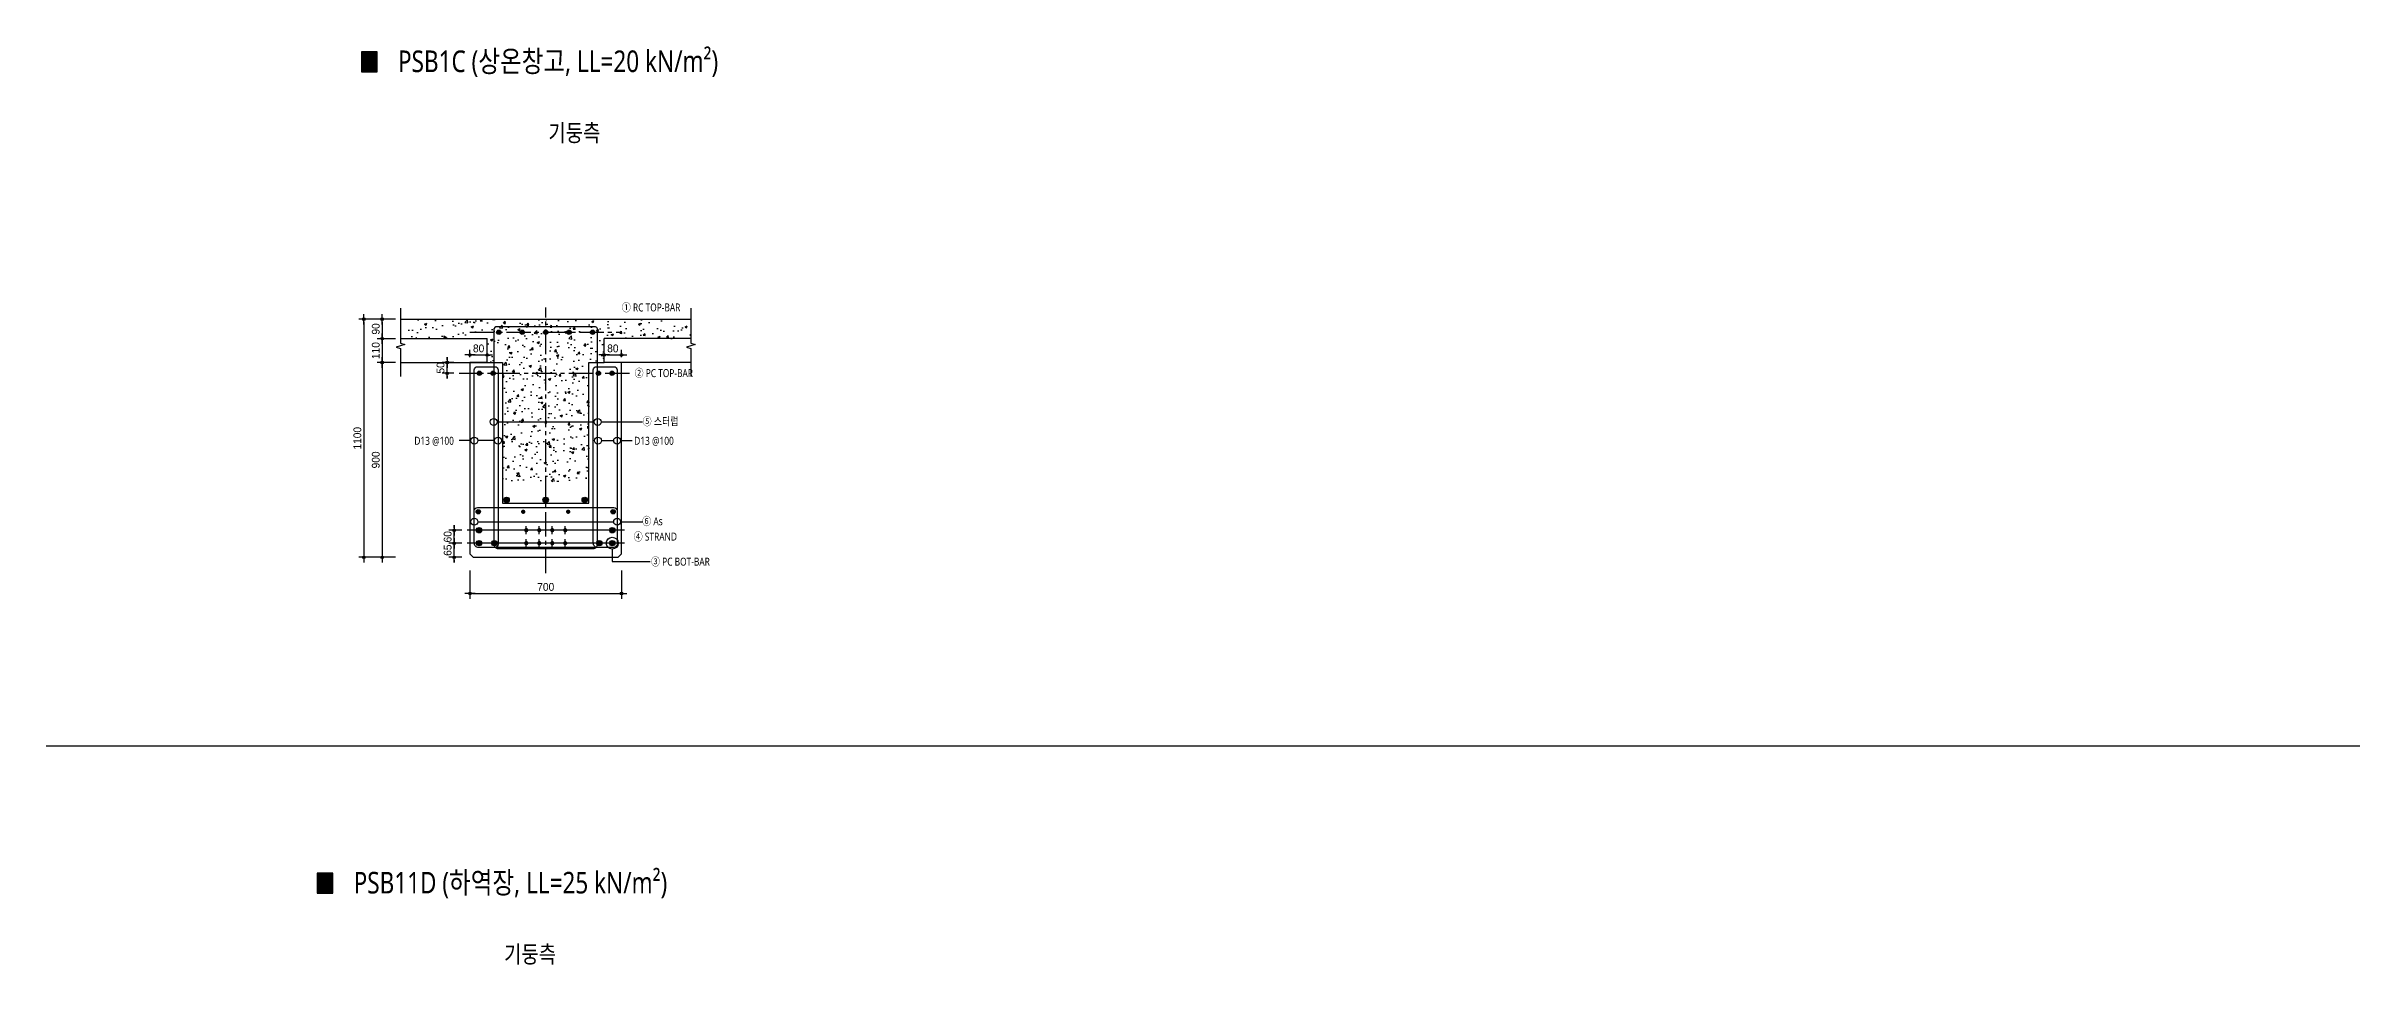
# Model space of a CAD drawing. Header units: millimetres. Extents: x 11948722 to 13111668, y -10771712 to -10232988.
# Drawn here: x 13100982 to 13111668, y -10485802 to -10481559 of the extents above; entities that cross this region are included whole.
import ezdxf
from ezdxf.enums import TextEntityAlignment as Align

# ---------------------------------------------------------------- set-up
doc = ezdxf.new("R2010")
doc.units = ezdxf.units.MM
doc.header["$LTSCALE"] = 150
doc.header["$MEASUREMENT"] = 0
for name, pattern in [('CEN', [6.2, 6, -0.1, 0, -0.1]), ('CENTER', [50.8, 31.75, -6.35, 6.35, -6.35]), ('CENTER2', [1.125, 0.75, -0.125, 0.125, -0.125]), ('HIDDEN', [2, 1, -1])]:
    doc.linetypes.add(name, pattern=pattern)
doc.layers.get('0').update_dxf_attribs({"linetype": 'CONTINUOUS'})
doc.layers.get('Defpoints').update_dxf_attribs({"color": 117, "linetype": 'CONTINUOUS'})
for name, color, linetype in [('0-TXT', 7, 'CONTINUOUS'), ('BAR', 3, 'CONTINUOUS'), ('CENT', 1, 'CEN'), ('CON-C', 2, 'CONTINUOUS'), ('DIM', 7, 'CONTINUOUS'), ('ETC', 8, 'CONTINUOUS'), ('FIN', 5, 'CONTINUOUS'), ('H', 2, 'HIDDEN'), ('SIT', 7, 'CONTINUOUS'), ('STRAND', 7, 'CENTER2'), ('TEXT', 3, 'CONTINUOUS')]:
    doc.layers.add(name, color=color, linetype=linetype)
doc.styles.get("Standard").update_dxf_attribs({"font": 'NanumGothic.ttf'})
doc.styles.add('돋움', font='')
doc.styles.get('돋움').set_extended_font_data('Dotum')
doc.linetypes.add('ZIGZAG', pattern='A,0.0001,-0.2,[131,ltypeshp.shx,S=0.2,R=0,X=-0.2,Y=0],-0.4,[131,ltypeshp.shx,S=0.2,R=180,X=0.2,Y=0],-0.2', length=0.8001)
doc.dimstyles.new('S_10', dxfattribs={"dimscale": 10, "dimtxt": 3, "dimasz": 1, "dimexe": 2, "dimexo": 2, "dimgap": 1, "dimtad": 1, "dimdec": 0, "dimzin": 0, "dimdsep": 46, "dimtxsty": '돋움', "dimblk1": 'DD', "dimblk2": 'DD', "dimsah": 1, "dimcen": 2.5, "dimdle": 8, "dimclrd": 256, "dimclre": 256, "dimclrt": 3, "dimadec": 0, "dimazin": 0, "dimtfac": 1, "dimtdec": 0, "dimtix": 1, "dimtmove": 2, "dimatfit": 3, "dimldrblk": 'DD', "dimfxl": 1, "dimtolj": 1, "dimtzin": 0, "dimarcsym": 0})

# ---------------------------------------------------------------- blocks, each defined once
blk = doc.blocks.new('DD')
blk.add_line((-2, 0), (2, 0))
for radius in [0.5, 0.25]:
    blk.add_circle((0, 0), radius)
blk = doc.blocks.new('*D1659')
at = {"layer": 'Defpoints', "color": 0, "ltscale": 1200}
for p in [(13102866, -10483795), (13102925, -10483795), (13102925, -10483855)]:
    blk.add_point(p, dxfattribs=at)
at = {"layer": 'DIM', "lineweight": -2}
for p, q in [((13102901, -10483795), (13102842, -10483795)), ((13102866, -10483783), (13102866, -10483771)), ((13102866, -10483855), (13102866, -10483795)), ((13102901, -10483855), (13102842, -10483855)), ((13102866, -10483867), (13102866, -10483879))]:
    blk.add_line(p, q, dxfattribs=at)
at = {"layer": 'DIM', "lineweight": -2, "ltscale": 1200, "xscale": 12, "yscale": 12, "zscale": 12}
for p, rotation in [((13102866, -10483795), 270), ((13102866, -10483855), 90)]:
    blk.add_blockref('DD', p, dxfattribs=dict(at, rotation=rotation))
at = {"layer": 'DIM', "ltscale": 1200, "insert": (13102836, -10483825), "char_height": 36, "attachment_point": 5, "rotation": 90, "style": '돋움'}
blk.add_mtext('\\A1;60', dxfattribs=at)
blk = doc.blocks.new('*D1660')
at = {"layer": 'Defpoints', "color": 0, "ltscale": 1200}
for p in [(13102866, -10483855), (13102925, -10483855), (13102925, -10483920)]:
    blk.add_point(p, dxfattribs=at)
at = {"layer": 'DIM', "lineweight": -2}
for p, q in [((13102866, -10483843), (13102866, -10483831)), ((13102901, -10483855), (13102842, -10483855)), ((13102901, -10483920), (13102842, -10483920)), ((13102866, -10483920), (13102866, -10483855)), ((13102866, -10483932), (13102866, -10483944))]:
    blk.add_line(p, q, dxfattribs=at)
at = {"layer": 'DIM', "lineweight": -2, "ltscale": 1200, "xscale": 12, "yscale": 12, "zscale": 12}
for p, rotation in [((13102866, -10483855), 270), ((13102866, -10483920), 90)]:
    blk.add_blockref('DD', p, dxfattribs=dict(at, rotation=rotation))
at = {"layer": 'DIM', "ltscale": 1200, "insert": (13102836, -10483887), "char_height": 36, "attachment_point": 5, "rotation": 90, "style": '돋움'}
blk.add_mtext('\\A1;65', dxfattribs=at)
blk = doc.blocks.new('*D1661')
at = {"layer": 'Defpoints', "color": 0, "ltscale": 1200}
for p in [(13102939, -10483957), (13103639, -10483957), (13103639, -10484087)]:
    blk.add_point(p, dxfattribs=at)
at = {"layer": 'DIM', "lineweight": -2}
for p, q in [((13102939, -10483981), (13102939, -10484111)), ((13103639, -10483981), (13103639, -10484111)), ((13102951, -10484087), (13103627, -10484087))]:
    blk.add_line(p, q, dxfattribs=at)
at = {"layer": 'DIM', "lineweight": -2, "ltscale": 1200, "xscale": 12, "yscale": 12, "zscale": 12, "rotation": 180}
blk.add_blockref('DD', (13102939, -10484087), dxfattribs=at)
at = {"layer": 'DIM', "lineweight": -2, "ltscale": 1200, "xscale": 12, "yscale": 12, "zscale": 12}
blk.add_blockref('DD', (13103639, -10484087), dxfattribs=at)
at = {"layer": 'DIM', "ltscale": 1200, "insert": (13103289, -10484057), "char_height": 36, "attachment_point": 5, "style": '돋움'}
blk.add_mtext('\\A1;700', dxfattribs=at)
blk = doc.blocks.new('*D1662')
at = {"layer": 'Defpoints', "color": 0, "ltscale": 1200}
for p in [(13102619, -10482820), (13102534, -10482910), (13102619, -10482910)]:
    blk.add_point(p, dxfattribs=at)
at = {"layer": 'DIM', "lineweight": -2}
for p, q in [((13102595, -10482820), (13102510, -10482820)), ((13102534, -10482832), (13102534, -10482898)), ((13102595, -10482910), (13102510, -10482910))]:
    blk.add_line(p, q, dxfattribs=at)
at = {"layer": 'DIM', "lineweight": -2, "ltscale": 1200, "xscale": 12, "yscale": 12, "zscale": 12}
for p, rotation in [((13102534, -10482820), 90), ((13102534, -10482910), 270)]:
    blk.add_blockref('DD', p, dxfattribs=dict(at, rotation=rotation))
at = {"layer": 'DIM', "ltscale": 1200, "insert": (13102504, -10482865), "char_height": 36, "attachment_point": 5, "rotation": 90, "style": '돋움'}
blk.add_mtext('\\A1;90', dxfattribs=at)
blk = doc.blocks.new('*D1663')
at = {"layer": 'Defpoints', "color": 0, "ltscale": 1200}
for p in [(13102619, -10483020), (13102534, -10483920), (13102619, -10483920)]:
    blk.add_point(p, dxfattribs=at)
at = {"layer": 'DIM', "lineweight": -2}
for p, q in [((13102595, -10483020), (13102510, -10483020)), ((13102534, -10483032), (13102534, -10483908)), ((13102595, -10483920), (13102510, -10483920))]:
    blk.add_line(p, q, dxfattribs=at)
at = {"layer": 'DIM', "lineweight": -2, "ltscale": 1200, "xscale": 12, "yscale": 12, "zscale": 12}
for p, rotation in [((13102534, -10483020), 90), ((13102534, -10483920), 270)]:
    blk.add_blockref('DD', p, dxfattribs=dict(at, rotation=rotation))
at = {"layer": 'DIM', "ltscale": 1200, "insert": (13102504, -10483470), "char_height": 36, "attachment_point": 5, "rotation": 90, "style": '돋움'}
blk.add_mtext('\\A1;900', dxfattribs=at)
blk = doc.blocks.new('*D1664')
at = {"layer": 'Defpoints', "color": 0, "ltscale": 1200}
for p in [(13102534, -10482820), (13102449, -10483920), (13102534, -10483920)]:
    blk.add_point(p, dxfattribs=at)
at = {"layer": 'DIM', "lineweight": -2}
for p, q in [((13102510, -10482820), (13102425, -10482820)), ((13102449, -10482832), (13102449, -10483908)), ((13102510, -10483920), (13102425, -10483920))]:
    blk.add_line(p, q, dxfattribs=at)
at = {"layer": 'DIM', "lineweight": -2, "ltscale": 1200, "xscale": 12, "yscale": 12, "zscale": 12}
for p, rotation in [((13102449, -10482820), 90), ((13102449, -10483920), 270)]:
    blk.add_blockref('DD', p, dxfattribs=dict(at, rotation=rotation))
at = {"layer": 'DIM', "ltscale": 1200, "insert": (13102419, -10483370), "char_height": 36, "attachment_point": 5, "rotation": 90, "style": '돋움'}
blk.add_mtext('\\A1;1100', dxfattribs=at)
blk = doc.blocks.new('*D1665')
at = {"layer": 'Defpoints', "color": 0, "ltscale": 1200}
for p in [(13102619, -10482910), (13102534, -10483020), (13102619, -10483020)]:
    blk.add_point(p, dxfattribs=at)
at = {"layer": 'DIM', "lineweight": -2}
for p, q in [((13102595, -10482910), (13102510, -10482910)), ((13102534, -10482922), (13102534, -10483008)), ((13102595, -10483020), (13102510, -10483020))]:
    blk.add_line(p, q, dxfattribs=at)
at = {"layer": 'DIM', "lineweight": -2, "ltscale": 1200, "xscale": 12, "yscale": 12, "zscale": 12}
for p, rotation in [((13102534, -10482910), 90), ((13102534, -10483020), 270)]:
    blk.add_blockref('DD', p, dxfattribs=dict(at, rotation=rotation))
at = {"layer": 'DIM', "ltscale": 1200, "insert": (13102504, -10482965), "char_height": 36, "attachment_point": 5, "rotation": 90, "style": '돋움'}
blk.add_mtext('\\A1;110', dxfattribs=at)
blk = doc.blocks.new('*D1666')
at = {"layer": 'Defpoints', "color": 0, "ltscale": 1200}
for p in [(13102834, -10483020), (13102889, -10483020), (13102889, -10483070)]:
    blk.add_point(p, dxfattribs=at)
at = {"layer": 'DIM', "lineweight": -2}
for p, q in [((13102865, -10483020), (13102810, -10483020)), ((13102865, -10483070), (13102810, -10483070)), ((13102834, -10483008), (13102834, -10482996)), ((13102834, -10483070), (13102834, -10483020)), ((13102834, -10483082), (13102834, -10483094))]:
    blk.add_line(p, q, dxfattribs=at)
at = {"layer": 'DIM', "lineweight": -2, "ltscale": 1200, "xscale": 12, "yscale": 12, "zscale": 12}
for p, rotation in [((13102834, -10483020), 270), ((13102834, -10483070), 90)]:
    blk.add_blockref('DD', p, dxfattribs=dict(at, rotation=rotation))
at = {"layer": 'DIM', "ltscale": 1200, "insert": (13102803, -10483045), "char_height": 36, "attachment_point": 5, "rotation": 90, "style": '돋움'}
blk.add_mtext('\\A1;50', dxfattribs=at)
blk = doc.blocks.new('*D1667')
at = {"layer": 'Defpoints', "color": 0, "ltscale": 1200}
for p in [(13103019, -10482985), (13102939, -10483020), (13103019, -10483020)]:
    blk.add_point(p, dxfattribs=at)
at = {"layer": 'DIM', "lineweight": -2}
for p, q in [((13102939, -10482996), (13102939, -10482961)), ((13102951, -10482985), (13103007, -10482985)), ((13103019, -10482996), (13103019, -10482961))]:
    blk.add_line(p, q, dxfattribs=at)
at = {"layer": 'DIM', "lineweight": -2, "ltscale": 1200, "xscale": 12, "yscale": 12, "zscale": 12, "rotation": 180}
blk.add_blockref('DD', (13102939, -10482985), dxfattribs=at)
at = {"layer": 'DIM', "lineweight": -2, "ltscale": 1200, "xscale": 12, "yscale": 12, "zscale": 12}
blk.add_blockref('DD', (13103019, -10482985), dxfattribs=at)
at = {"layer": 'DIM', "ltscale": 1200, "insert": (13102979, -10482955), "char_height": 36, "attachment_point": 5, "style": '돋움'}
blk.add_mtext('\\A1;80', dxfattribs=at)
blk = doc.blocks.new('*D1668')
at = {"layer": 'Defpoints', "color": 0, "ltscale": 1200}
for p in [(13103639, -10482985), (13103559, -10483020), (13103639, -10483020)]:
    blk.add_point(p, dxfattribs=at)
at = {"layer": 'DIM', "lineweight": -2}
for p, q in [((13103559, -10482996), (13103559, -10482961)), ((13103571, -10482985), (13103627, -10482985)), ((13103639, -10482996), (13103639, -10482961))]:
    blk.add_line(p, q, dxfattribs=at)
at = {"layer": 'DIM', "lineweight": -2, "ltscale": 1200, "xscale": 12, "yscale": 12, "zscale": 12, "rotation": 180}
blk.add_blockref('DD', (13103559, -10482985), dxfattribs=at)
at = {"layer": 'DIM', "lineweight": -2, "ltscale": 1200, "xscale": 12, "yscale": 12, "zscale": 12}
blk.add_blockref('DD', (13103639, -10482985), dxfattribs=at)
at = {"layer": 'DIM', "ltscale": 1200, "insert": (13103599, -10482955), "char_height": 36, "attachment_point": 5, "style": '돋움'}
blk.add_mtext('\\A1;80', dxfattribs=at)
blk = doc.blocks.new('strand')
at = {"layer": 'STRAND'}
for p, q in [((-18, 0), (18, 0)), ((0, -18), (0, 18))]:
    blk.add_line(p, q, dxfattribs=at)
at = {"layer": 'STRAND', "const_width": 9.6}
blk.add_lwpolyline([(-5, 0, 1), (5, 0, 1)], format="xyb", close=True, dxfattribs=at)

msp = doc.modelspace()

# ---------------------------------------------------------------- hatches: boundary and pattern name
for points in [[(13102509.9, -10481677.7), (13102509.9, -10481585), (13102438.6, -10481585), (13102438.6, -10481677.7)], [(13102305.2, -10485472.2), (13102305.2, -10485379.5), (13102233.9, -10485379.5), (13102233.9, -10485472.2)]]:
    msp.add_hatch(color=256).paths.add_polyline_path(points)
at = {"layer": 'BAR'}
h = msp.add_hatch(color=256, dxfattribs=at)
h.dxf.hatch_style = 1
h.paths.add_polyline_path([(13103082.3, -10482880.6, 1), (13103062.3, -10482880.6, 1)])
h = msp.add_hatch(color=256, dxfattribs=at)
h.dxf.hatch_style = 1
h.paths.add_polyline_path([(13103190.6, -10482880.6, 1), (13103170.6, -10482880.6, 1)])
h = msp.add_hatch(color=256, dxfattribs=at)
h.dxf.hatch_style = 1
h.paths.add_polyline_path([(13103298.8, -10482880.6, 1), (13103278.8, -10482880.6, 1)])
h = msp.add_hatch(color=256, dxfattribs=at)
h.dxf.hatch_style = 1
h.paths.add_polyline_path([(13103407.1, -10482880.6, 1), (13103387.1, -10482880.6, 1)])
h = msp.add_hatch(color=256, dxfattribs=at)
h.dxf.hatch_style = 1
h.paths.add_polyline_path([(13103515.3, -10482880.6, 1), (13103495.3, -10482880.6, 1)])
h = msp.add_hatch(color=256, dxfattribs=at)
h.dxf.hatch_style = 1
h.paths.add_polyline_path([(13103515.3, -10482880.6, 1), (13103495.3, -10482880.6, 1)])
h = msp.add_hatch(color=256, dxfattribs=at)
h.dxf.hatch_style = 1
h.paths.add_polyline_path([(13103515.3, -10482880.6, 1), (13103495.3, -10482880.6, 1)])
h = msp.add_hatch(color=256, dxfattribs=at)
h.dxf.hatch_style = 1
h.paths.add_polyline_path([(13103495.4, -10482880.6, -1), (13103515.4, -10482880.6, -1)])
h = msp.add_hatch(color=256, dxfattribs=at)
h.dxf.hatch_style = 1
h.paths.add_polyline_path([(13103515.4, -10482880.6, 1), (13103495.4, -10482880.6, 1)])
h = msp.add_hatch(color=256, dxfattribs=at)
h.dxf.hatch_style = 1
h.paths.add_polyline_path([(13103515.4, -10482880.6, 1), (13103495.4, -10482880.6, 1)])
h = msp.add_hatch(color=256, dxfattribs=at)
h.dxf.hatch_style = 1
h.paths.add_polyline_path([(13103515.4, -10482880.6, 1), (13103495.4, -10482880.6, 1)])
h = msp.add_hatch(color=256, dxfattribs=at)
h.dxf.hatch_style = 1
h.paths.add_polyline_path([(13103515.4, -10482880.6, 1), (13103495.4, -10482880.6, 1)])
h = msp.add_hatch(color=256, dxfattribs=at)
h.dxf.hatch_style = 1
h.paths.add_polyline_path([(13102992.3, -10483069.6, 1), (13102972.3, -10483069.6, 1)])
h = msp.add_hatch(color=256, dxfattribs=at)
h.dxf.hatch_style = 1
h.paths.add_polyline_path([(13103035.4, -10483069.6, -1), (13103055.4, -10483069.6, -1)])
h = msp.add_hatch(color=256, dxfattribs=at)
h.dxf.hatch_style = 1
h.paths.add_polyline_path([(13103542.3, -10483069.6, 1), (13103522.3, -10483069.6, 1)])
h = msp.add_hatch(color=256, dxfattribs=at)
h.dxf.hatch_style = 1
h.paths.add_polyline_path([(13103585.4, -10483069.6, -1), (13103605.4, -10483069.6, -1)])
h = msp.add_hatch(color=256, dxfattribs=at)
h.dxf.hatch_style = 1
h.paths.add_polyline_path([(13102987.3, -10483709.6, 1), (13102967.3, -10483709.6, 1)])
h = msp.add_hatch(color=1, dxfattribs=at)
h.dxf.hatch_style = 1
h.paths.add_polyline_path([(13103120.8, -10483654.6, 1), (13103095.8, -10483654.6, 1)])
h = msp.add_hatch(color=256, dxfattribs=at)
h.dxf.hatch_style = 1
h.paths.add_polyline_path([(13103194.9, -10483709.6, 1), (13103174.9, -10483709.6, 1)])
h = msp.add_hatch(color=1, dxfattribs=at)
h.dxf.hatch_style = 1
h.paths.add_polyline_path([(13103301.3, -10483654.6, 1), (13103276.3, -10483654.6, 1)])
h = msp.add_hatch(color=256, dxfattribs=at)
h.dxf.hatch_style = 1
h.paths.add_polyline_path([(13103402.7, -10483709.6, 1), (13103382.7, -10483709.6, 1)])
h = msp.add_hatch(color=1, dxfattribs=at)
h.dxf.hatch_style = 1
h.paths.add_polyline_path([(13103456.9, -10483654.6, -1), (13103481.9, -10483654.6, -1)])
h = msp.add_hatch(color=1, dxfattribs=at)
h.dxf.hatch_style = 1
h.paths.add_polyline_path([(13103481.9, -10483654.6, 1), (13103456.9, -10483654.6, 1)])
h = msp.add_hatch(color=256, dxfattribs=at)
h.dxf.hatch_style = 1
h.paths.add_polyline_path([(13103590.4, -10483709.6, -1), (13103610.4, -10483709.6, -1)])
h = msp.add_hatch(color=256, dxfattribs=at)
h.dxf.hatch_style = 1
h.paths.add_polyline_path([(13103610.4, -10483709.6, 1), (13103590.4, -10483709.6, 1)])
h = msp.add_hatch(color=256, dxfattribs=at)
h.dxf.hatch_style = 1
h.paths.add_polyline_path([(13102993.8, -10483794.6, 1), (13102968.8, -10483794.6, 1)])
h = msp.add_hatch(color=256, dxfattribs=at)
h.dxf.hatch_style = 1
h.paths.add_polyline_path([(13103583.8, -10483794.6, -1), (13103608.8, -10483794.6, -1)])
h = msp.add_hatch(color=256, dxfattribs=at)
h.dxf.hatch_style = 1
h.paths.add_polyline_path([(13102993.8, -10483854.6, 1), (13102968.8, -10483854.6, 1)])
h = msp.add_hatch(color=256, dxfattribs=at)
h.dxf.hatch_style = 1
h.paths.add_polyline_path([(13103038.8, -10483854.6, -1), (13103063.8, -10483854.6, -1)])
h = msp.add_hatch(color=256, dxfattribs=at)
h.dxf.hatch_style = 1
h.paths.add_polyline_path([(13103548.8, -10483854.6, 1), (13103523.8, -10483854.6, 1)])
h = msp.add_hatch(color=256, dxfattribs=at)
h.dxf.hatch_style = 1
h.paths.add_polyline_path([(13103583.8, -10483854.6, -1), (13103608.8, -10483854.6, -1)])
at = {"layer": 'H'}
h = msp.add_hatch(dxfattribs=at)
h.set_pattern_fill('AR-CONC', color=256, scale=15, style=0)
h.set_pattern_definition([(50, (13469101.885, -10120003.965), (107.589027, -9.41282), [11.25, -123.75]), (355, (13469101.88, -10120003.96), (-20.8127, 112.82882), [9, -99]), (100.451444, (13469110.85, -10120004.75), (86.776327, 103.415999), [9.561029, -105.171317]), (46.1842, (13469101.88, -10119973.96), (160.0862, -24.827892), [16.875, -185.625]), (96.635635, (13469115.23, -10119976.03), (140.19929, 146.11779), [14.34155, -157.757064]), (351.184164, (13469101.88, -10119973.96), (140.19929, 146.11779), [13.5, -148.5]), (21, (13469116.885, -10119981.465), (89.536058, -60.392834), [11.25, -123.75]), (326, (13469116.88, -10119981.46), (36.4973, 108.772507), [9, -99]), (71.451445, (13469124.35, -10119986.5), (126.033357, 48.379673), [9.561029, -105.171317]), (37.5, (13469101.885, -10120003.965), (1.8239783, 49.934078), [0, -97.8, 0, -100.5, 0, -99.375]), (7.5, (13469101.885, -10120003.965), (39.4604306, 59.161757), [0, -57.3, 0, -95.55, 0, -37.875]), (327.5, (13469068.435, -10120003.965), (80.0733654, -3.3832308), [0, -37.5, 0, -117, 0, -155.25]), (317.5, (13469053.435, -10120003.965), (87.477925, 15.015747), [0, -48.75, 0, -77.7, 0, -110.25])])
h.paths.add_polyline_path([(13103488.8, -10483019.6), (13103558.8, -10483019.6), (13103558.8, -10482909.6), (13103958.8, -10482909.6), (13103958.8, -10482819.6), (13102618.8, -10482819.6), (13102618.8, -10482909.6), (13103018.8, -10482909.6), (13103018.8, -10483019.6), (13103088.8, -10483019.6), (13103088.8, -10483569.6), (13103488.8, -10483569.6)])

# ---------------------------------------------------------------- linework, layer by layer
for points in [[(13102509.9, -10481677.7), (13102509.9, -10481585), (13102438.6, -10481585), (13102438.6, -10481677.7)], [(13102305.2, -10485472.2), (13102305.2, -10485379.5), (13102233.9, -10485379.5), (13102233.9, -10485472.2)]]:
    msp.add_lwpolyline(points, close=True)
at = {"elevation": 0}
for points in [[(13102618.8, -10482769.6), (13102618.8, -10482930.4), (13102638.8, -10482936.6), (13102598.8, -10482949.1), (13102618.8, -10482955.4), (13102618.8, -10483085.3)], [(13103958.8, -10482769.6), (13103958.8, -10482930.4), (13103978.8, -10482936.6), (13103938.8, -10482949.1), (13103958.8, -10482955.4), (13103958.8, -10483085.3)]]:
    msp.add_lwpolyline(points, dxfattribs=at)
at = {"layer": 'BAR', "color": 4, "linetype": 'Continuous', "elevation": 0}
msp.add_lwpolyline([(13103068.8, -10483879.6), (13103508.8, -10483879.6, 0.4142136), (13103528.8, -10483859.6), (13103528.8, -10482869.6, 0.4142136), (13103513.8, -10482854.6), (13103063.8, -10482854.6, 0.4142136), (13103048.8, -10482869.6), (13103048.8, -10483859.6, 0.4142136), (13103068.8, -10483879.6)], format="xyb", dxfattribs=at)
for points in [[(13103068.8, -10483859.6, -0.4142136), (13103053.8, -10483874.6), (13102978.8, -10483874.6, -0.4142136), (13102958.8, -10483854.6), (13102958.8, -10483054.6, -0.4142136), (13102973.8, -10483039.6), (13103053.8, -10483039.6, -0.4142136), (13103068.8, -10483054.6)], [(13103618.8, -10483859.6, -0.4142136), (13103603.8, -10483874.6), (13103528.8, -10483874.6, -0.4142136), (13103508.8, -10483854.6), (13103508.8, -10483054.6, -0.4142136), (13103523.8, -10483039.6), (13103603.8, -10483039.6, -0.4142136), (13103618.8, -10483054.6)], [(13103618.8, -10483859.6, -0.4142136), (13103603.8, -10483874.6), (13102978.8, -10483874.6, -0.4142136), (13102958.8, -10483854.6), (13102958.8, -10483704.6, -0.4142136), (13102973.8, -10483689.6), (13103603.8, -10483689.6, -0.4142136), (13103618.8, -10483704.6)], [(13103618.8, -10483859.6, -0.4142136), (13103603.8, -10483874.6), (13102978.8, -10483874.6, -0.4142136), (13102958.8, -10483854.6), (13102958.8, -10483704.6, -0.4142136), (13102973.8, -10483689.6), (13103603.8, -10483689.6, -0.4142136), (13103618.8, -10483704.6)]]:
    msp.add_lwpolyline(points, format="xyb", close=True, dxfattribs=at)
at = {"layer": 'BAR'}
for centre, radius in [((13103072.3, -10482880.6, 0), 10), ((13103180.6, -10482880.6, 0), 10), ((13103288.8, -10482880.6, 0), 10), ((13103397.1, -10482880.6, 0), 10), ((13103505.3, -10482880.6, 0), 10), ((13103505.3, -10482880.6, 0), 10), ((13103505.3, -10482880.6, 0), 10), ((13103505.4, -10482880.6, 0), 10), ((13103505.4, -10482880.6, 0), 10), ((13103505.4, -10482880.6, 0), 10), ((13103505.4, -10482880.6, 0), 10), ((13103505.4, -10482880.6, 0), 10), ((13102982.3, -10483069.6), 10), ((13103045.4, -10483069.6), 10), ((13103532.3, -10483069.6), 10), ((13103595.4, -10483069.6), 10), ((13102977.3, -10483709.6), 10), ((13103600.4, -10483709.6), 10), ((13103600.4, -10483709.6), 10), ((13102981.3, -10483794.6, 0), 12.5), ((13103596.3, -10483794.6, 0), 12.5), ((13102981.3, -10483854.6, 0), 12.5), ((13103051.3, -10483854.6, 0), 12.5), ((13103536.3, -10483854.6, 0), 12.5), ((13103596.3, -10483854.6, 0), 12.5)]:
    msp.add_circle(centre, radius, dxfattribs=at)
at = {"layer": 'BAR', "color": 1}
for centre in [(13103108.3, -10483654.6, 0), (13103288.8, -10483654.6, 0), (13103469.4, -10483654.6, 0), (13103469.4, -10483654.6, 0)]:
    msp.add_circle(centre, 12.5, dxfattribs=at)
at = {"layer": 'CENT', "linetype": 'CENTER2'}
for p, q in [((13103288.8, -10483993.3, 0), (13103288.8, -10482765.9, 0)), ((13102938.8, -10482880.6, 0), (13103634, -10482880.6, 0)), ((13102888.8, -10483069.6), (13103688.8, -10483069.6))]:
    msp.add_line(p, q, dxfattribs=at)
at = {"layer": 'CON-C', "ltscale": 1200}
msp.add_line((13100981.9, -10484791.5), (13111668.1, -10484791.5), dxfattribs=at)
at = {"layer": 'ETC', "linetype": 'ZIGZAG', "ltscale": 20}
for p, q in [((13103018.8, -10483019.6, 0), (13103088.8, -10483019.6, 0)), ((13103088.8, -10483019.6, 0), (13103088.8, -10483669.6, 0)), ((13103488.8, -10483669.6, 0), (13103488.8, -10483019.6, 0)), ((13103488.8, -10483019.6, 0), (13103558.8, -10483019.6, 0)), ((13103088.8, -10483669.6, 0), (13103488.8, -10483669.6, 0))]:
    msp.add_line(p, q, dxfattribs=at)
at = {"layer": 'ETC', "elevation": 0}
msp.add_lwpolyline([(13103018.8, -10483019.6), (13102938.8, -10483019.6), (13102938.8, -10483904.6), (13102953.8, -10483919.6), (13103623.8, -10483919.6), (13103638.8, -10483904.6), (13103638.8, -10483019.6), (13103558.8, -10483019.6)], dxfattribs=at)
at = {"layer": 'FIN', "color": 1, "linetype": 'CENTER', "ltscale": 0.3}
for p, q in [((13103652.3, -10483794.6, 0), (13102925.4, -10483794.6, 0)), ((13103652.3, -10483854.6, 0), (13102925.4, -10483854.6, 0))]:
    msp.add_line(p, q, dxfattribs=at)
at = {"layer": 'SIT', "linetype": 'Continuous'}
for p, q in [((13102618.8, -10482819.6, 0), (13103958.8, -10482819.6, 0)), ((13103018.8, -10483019.6, 0), (13103018.8, -10482909.6, 0)), ((13103558.8, -10483019.6, 0), (13103558.8, -10482909.6, 0))]:
    msp.add_line(p, q, dxfattribs=at)
at = {"layer": 'SIT', "linetype": 'Continuous', "elevation": 0}
for points in [[(13102618.8, -10482909.6), (13103018.8, -10482909.6)], [(13103958.8, -10482909.6), (13103558.8, -10482909.6)], [(13102618.8, -10483019.6), (13103018.8, -10483019.6)], [(13103958.8, -10483019.6), (13103558.8, -10483019.6)]]:
    msp.add_lwpolyline(points, dxfattribs=at)
at = {"layer": 'TEXT'}
for p, q in [((13103064.8, -10483294.4, 0), (13103512.8, -10483294.4, 0)), ((13103544.8, -10483294.4, 0), (13103736.7, -10483294.4, 0)), ((13102942.8, -10483380.7, 0), (13102888.8, -10483380.7, 0)), ((13103052.8, -10483380.6, 0), (13102974.8, -10483380.6, 0)), ((13103546.2, -10483380.6, 0), (13103602.8, -10483380.6, 0)), ((13103634.8, -10483380.7, 0), (13103688.9, -10483380.7, 0)), ((13102974.8, -10483755.4, 0), (13103602.8, -10483755.4, 0)), ((13103634.8, -10483755.4, 0), (13103736.7, -10483755.4, 0))]:
    msp.add_line(p, q, dxfattribs=at)
at = {"layer": 'TEXT', "elevation": 0}
msp.add_lwpolyline([(13103596.3, -10483882.1), (13103596.3, -10483939.8), (13103772, -10483939.8)], dxfattribs=at)
at = {"layer": 'TEXT'}
for centre, radius in [((13103048.8, -10483294.4, 0), 16), ((13103528.8, -10483294.4, 0), 16), ((13102958.8, -10483380.6, 0), 16), ((13103068.8, -10483380.6, 0), 16), ((13103530.2, -10483380.6, 0), 16), ((13103618.8, -10483380.6, 0), 16), ((13102958.8, -10483755.4, 0), 16), ((13103596.3, -10483854.6, 0), 27.5), ((13103618.8, -10483755.4, 0), 16)]:
    msp.add_circle(centre, radius, dxfattribs=at)

# ---------------------------------------------------------------- block references
at = {"layer": 'STRAND', "xscale": -1}
for p in [(13103198.8, -10483794.6, 0), (13103198.8, -10483854.6, 0), (13103258.8, -10483794.6, 0), (13103258.8, -10483854.6, 0), (13103318.8, -10483794.6, 0), (13103318.8, -10483854.6, 0), (13103378.8, -10483794.6, 0), (13103378.8, -10483854.6, 0)]:
    msp.add_blockref('strand', p, dxfattribs=at)

# ---------------------------------------------------------------- texts
at = {"width": 0.8}
for s, p in [('PSB1C (상온창고, LL=20 kN/m²)', (13102606.5, -10481628.5)), ('PSB11D (하역장, LL=25 kN/m²)', (13102401.7, -10485423))]:
    msp.add_text(s, height=99.792, dxfattribs=at).set_placement(p, align=Align.MIDDLE_LEFT)
for p in [(13103421.5, -10481959.1), (13103216.8, -10485753.6)]:
    msp.add_text('기둥측', height=79.83, dxfattribs=at).set_placement(p, align=Align.MIDDLE_CENTER)
at = {"layer": '0-TXT', "ltscale": 0.8, "width": 0.8}
for s, p in [('① RC TOP-BAR', (13103640.4, -10482747.1, 0)), ('② PC TOP-BAR', (13103699.4, -10483050.5)), ('⑤ 스터럽', (13103736.7, -10483273.7)), ('⑥ As', (13103734.7, -10483734.8, 0)), ('④ STRAND', (13103695.4, -10483805.9)), ('③ PC BOT-BAR', (13103775.4, -10483921.5))]:
    msp.add_text(s, height=36.96, dxfattribs=at).set_placement(p, align=Align.TOP_LEFT)
for rotation, p in [(0.02066, (13102682, -10483363.2, 0)), (359.97934, (13103697.7, -10483363.2, 0))]:
    msp.add_text('D13 @100', height=36.96, rotation=rotation, dxfattribs=at).set_placement(p, align=Align.TOP_LEFT)

# ---------------------------------------------------------------- dimensions: what is measured, and where the dimension line sits
at = {"layer": 'DIM'}
for base, p1, p2, angle, picture, middle in [((13102448.8, -10483919.6, 0), (13102533.8, -10482819.6, 0), (13102533.8, -10483919.6, 0), 90, '*D1664', (13102418.8, -10483369.6, 0)), ((13102533.8, -10482909.6, 0), (13102618.8, -10482819.6, 0), (13102618.8, -10482909.6, 0), 90, '*D1662', (13102503.8, -10482864.6, 0)), ((13102533.8, -10483019.6, 0), (13102618.8, -10482909.6, 0), (13102618.8, -10483019.6, 0), 90, '*D1665', (13102503.8, -10482964.6, 0)), ((13103018.8, -10482985.2, 0), (13102938.8, -10483019.6, 0), (13103018.8, -10483019.6, 0), 180, '*D1667', (13102978.8, -10482955.2, 0)), ((13103638.8, -10482985.2, 0), (13103558.8, -10483019.6, 0), (13103638.8, -10483019.6, 0), 180, '*D1668', (13103598.8, -10482955.2, 0)), ((13102533.8, -10483919.6, 0), (13102618.8, -10483019.6, 0), (13102618.8, -10483919.6, 0), 90, '*D1663', (13102503.8, -10483469.6, 0)), ((13102833.5, -10483019.6), (13102888.8, -10483069.6), (13102888.8, -10483019.6), 270, '*D1666', (13102803.5, -10483044.6)), ((13102865.9, -10483794.6, 0), (13102925.4, -10483854.6, 0), (13102925.4, -10483794.6, 0), 90, '*D1659', (13102835.9, -10483824.6, 0)), ((13102865.9, -10483854.6, 0), (13102925.4, -10483919.6, 0), (13102925.4, -10483854.6, 0), 90, '*D1660', (13102835.9, -10483887.1, 0)), ((13103638.8, -10484087.1, 0), (13102938.8, -10483957.1, 0), (13103638.8, -10483957.1, 0), 180, '*D1661', (13103288.8, -10484057.1, 0))]:
    dim = msp.add_linear_dim(base=base, p1=p1, p2=p2, angle=angle, dimstyle='S_10', override={"dimscale": 12, "dimclrt": 256}, dxfattribs=at)
    dim.commit()
    dim.dimension.update_dxf_attribs({"geometry": picture, "text_midpoint": middle})

doc.saveas('drawing.dxf')
